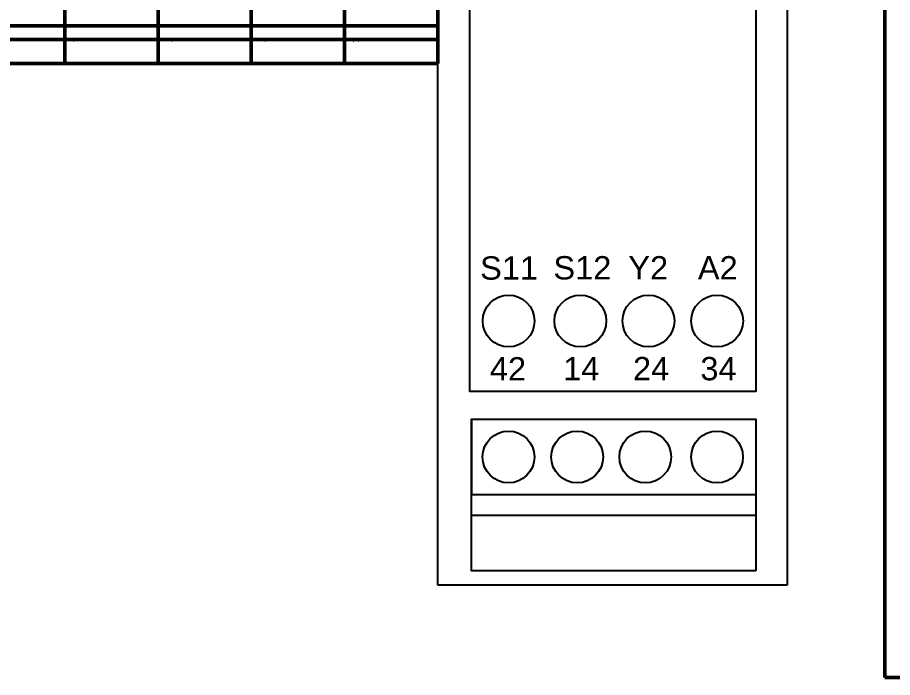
# Model space of a CAD drawing. Header units: millimetres. Extents: x -72 to 2978, y -1067 to 2817.
# Drawn here: x 2449.6 to 2505.9, y 1291.7 to 1334.2 of the extents above; entities that cross this region are included whole.
import ezdxf

# ---------------------------------------------------------------- set-up
doc = ezdxf.new("R2010")
doc.units = ezdxf.units.MM
doc.linetypes.add('Dashed', pattern=[2, 1, -1])
for name, color, linetype, lineweight in [('AM_0', 7, 'Continuous', 50), ('AM_4', 3, 'Continuous', 25), ('AM_9', 6, 'Dashed', 25)]:
    doc.layers.add(name, color=color, linetype=linetype, lineweight=lineweight)
doc.styles.get("Standard").update_dxf_attribs({"font": 'arial.ttf'})

# ---------------------------------------------------------------- blocks, each defined once
blk = doc.blocks.new('5_1469470000_PART4_0_in_1469470000_0')
at = {"layer": 'AM_0'}
for p, q in [((0, 125), (0, 0)), ((0, 0), (34, 0))]:
    blk.add_line(p, q, dxfattribs=at)

msp = doc.modelspace()

# ---------------------------------------------------------------- linework, layer by layer
for p, q in [((2476.595, 1297.647), (2476.595, 1410.747)), ((2499.095, 1410.747), (2499.095, 1297.647)), ((2478.767, 1308.327), (2478.767, 1303.442)), ((2497.068, 1303.442), (2478.767, 1303.442)), ((2497.068, 1303.442), (2497.068, 1302.119)), ((2497.068, 1302.119), (2478.767, 1302.119)), ((2499.095, 1297.647), (2476.595, 1297.647))]:
    msp.add_line(p, q)
for points in [[(2478.661, 1397.486), (2497.068, 1397.486), (2497.068, 1310.093), (2478.661, 1310.093)], [(2497.068, 1298.557), (2478.767, 1298.557), (2478.767, 1308.327), (2497.068, 1308.327)]]:
    msp.add_lwpolyline(points, close=True)
for centre in [(2481.157, 1314.633), (2485.776, 1314.633), (2490.159, 1314.633), (2494.577, 1314.633), (2481.152, 1305.884), (2485.571, 1305.884), (2489.953, 1305.884), (2494.573, 1305.884)]:
    msp.add_circle(centre, 1.667)
at = {"layer": 'AM_0'}
for p, q in [((2452.595, 1377.189), (2452.595, 1331.206)), ((2452.595, 1377.189), (2452.595, 1331.206)), ((2458.595, 1377.189), (2458.595, 1331.206)), ((2458.595, 1377.189), (2458.595, 1331.206)), ((2464.595, 1377.189), (2464.595, 1331.206)), ((2464.595, 1377.189), (2464.595, 1331.206)), ((2470.595, 1377.189), (2470.595, 1331.206)), ((2470.595, 1377.189), (2470.595, 1331.206)), ((2476.595, 1377.189), (2476.595, 1331.206)), ((2446.595, 1333.625), (2452.595, 1333.625)), ((2452.595, 1333.625), (2458.595, 1333.625)), ((2458.595, 1333.625), (2464.595, 1333.625)), ((2464.595, 1333.625), (2470.595, 1333.625)), ((2470.595, 1333.625), (2476.595, 1333.625)), ((2446.595, 1332.743), (2452.595, 1332.743)), ((2452.595, 1332.743), (2458.595, 1332.743)), ((2458.595, 1332.743), (2464.595, 1332.743)), ((2464.595, 1332.743), (2470.595, 1332.743)), ((2470.595, 1332.743), (2476.595, 1332.743)), ((2446.595, 1331.206), (2452.595, 1331.206)), ((2452.595, 1331.206), (2458.595, 1331.206)), ((2458.595, 1331.206), (2464.595, 1331.206)), ((2464.595, 1331.206), (2470.595, 1331.206)), ((2470.595, 1331.206), (2476.595, 1331.206))]:
    msp.add_line(p, q, dxfattribs=at)
at = {"layer": 'AM_4'}
for points in [[(2453.164, 1332.638), (2453.166, 1332.646), (2453.168, 1332.652)], [(2459.164, 1332.638), (2459.166, 1332.646), (2459.168, 1332.652)], [(2465.164, 1332.638), (2465.166, 1332.646), (2465.168, 1332.652)], [(2471.164, 1332.638), (2471.166, 1332.646), (2471.168, 1332.652)]]:
    msp.add_lwpolyline(points, dxfattribs=at)
at = {"layer": 'AM_9'}
for points in [[(2453.473, 1332.641), (2453.485, 1332.652), (2453.488, 1332.652)], [(2459.473, 1332.641), (2459.485, 1332.652), (2459.488, 1332.652)], [(2465.473, 1332.641), (2465.485, 1332.652), (2465.488, 1332.652)], [(2471.473, 1332.641), (2471.485, 1332.652), (2471.488, 1332.652)]]:
    msp.add_lwpolyline(points, dxfattribs=at)

# ---------------------------------------------------------------- block references
msp.add_blockref('5_1469470000_PART4_0_in_1469470000_0', (2505.378, 1291.697))

# ---------------------------------------------------------------- texts
at = {"char_height": 1.5, "attachment_point": 1}
for s, insert in [('S12', (2484.042, 1318.805)), ('Y2', (2488.862, 1318.805)), ('A2', (2493.338, 1318.805)), ('S11', (2479.323, 1318.792)), ('42', (2479.953, 1312.306)), ('14', (2484.67, 1312.319)), ('24', (2489.166, 1312.319)), ('34', (2493.5, 1312.319))]:
    msp.add_mtext_dynamic_manual_height_columns(s, width=2.25483, gutter_width=12.5, heights=[0], dxfattribs=dict(at, insert=insert))

doc.saveas('drawing.dxf')
